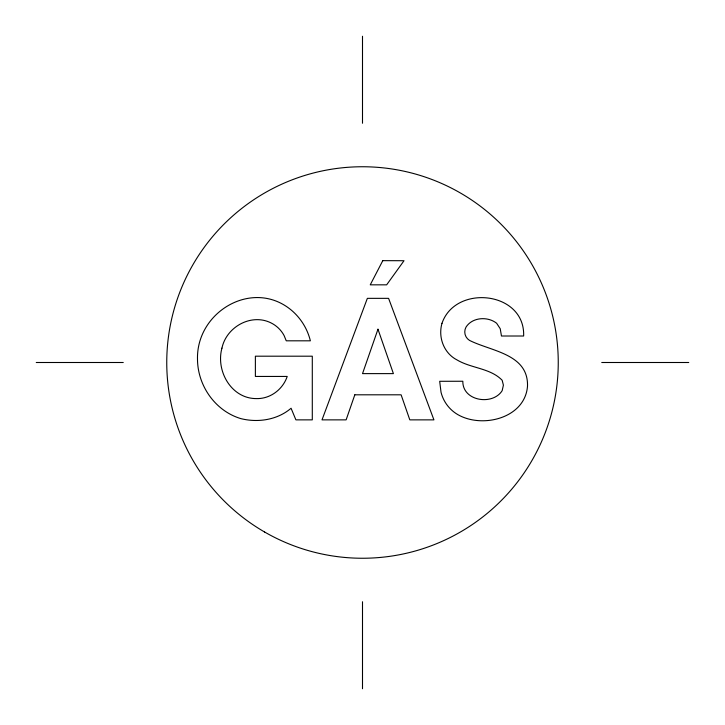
<?xml version="1.0" encoding="UTF-8"?>
<svg xmlns="http://www.w3.org/2000/svg" width="725" height="725" viewBox="0 0 725 725"><rect width="100%" height="100%" fill="white"/><g stroke="black" fill="none" stroke-linecap="round" stroke-linejoin="round"><path stroke-width="1.09" d="M36.25 362.5L123.25 362.5M601.75 362.5L688.75 362.5M362.5 36.25L362.5 123.25M362.5 601.75L362.5 688.75M221.95 348.136C215.615 370.819 231.266 398.678 256.342 398.596C270.271 399.004 282.822 389.461 287.218 376.438L255.381 376.438L255.381 356.192L312.294 356.192L312.294 419.866L295.9 419.866L291.069 408.248C277.439 419.929 258.064 422.902 240.927 418.642C215.207 410.993 197.581 385.637 197.49 359.083C196.439 311.143 253.478 278.146 291.677 310.427A58.199 58.199 0 0 1 310.373 340.813L286.248 340.813L284.1 335.557A29.788 29.788 0 0 0 270.697 322.743C250.895 313.146 226.309 327.093 221.95 348.136M441.987 323.323C437.936 337.225 443.827 353.138 456.922 359.872C471.123 368.409 490.408 368.064 502.162 380.272L503.404 385.165L502.162 390.675C492.656 405.81 462.441 401.152 462.831 381.25L439.685 381.296L441.027 392.252A35.869 35.869 0 0 0 459.84 415.706C484.572 428.176 525.154 417.41 527.51 386.117C528.434 353.809 491.133 351.371 469.41 340.333A9.905 9.905 0 0 1 466.003 327.138C472.356 317.115 487.753 316.209 496.634 323.259L500.232 328.733L501.464 336.01L523.64 336.01C525.281 291.278 455.427 283.847 441.987 323.323M354.815 394.808L346.124 419.866L322.009 419.866L367.358 298.347L388.582 298.347L433.922 419.866L409.806 419.866L401.115 394.808L354.815 394.808M377.97 329.222L362.527 373.62L393.403 373.62L377.97 329.222M382.791 260.656L370.248 284.834L386.652 284.834L404.015 260.719L382.791 260.656M264.625 532.023A195.75 195.75 0 0 0 558.25 362.5A195.75 195.75 0 0 0 264.625 192.977A195.75 195.75 0 0 0 264.625 532.023"/></g></svg>
